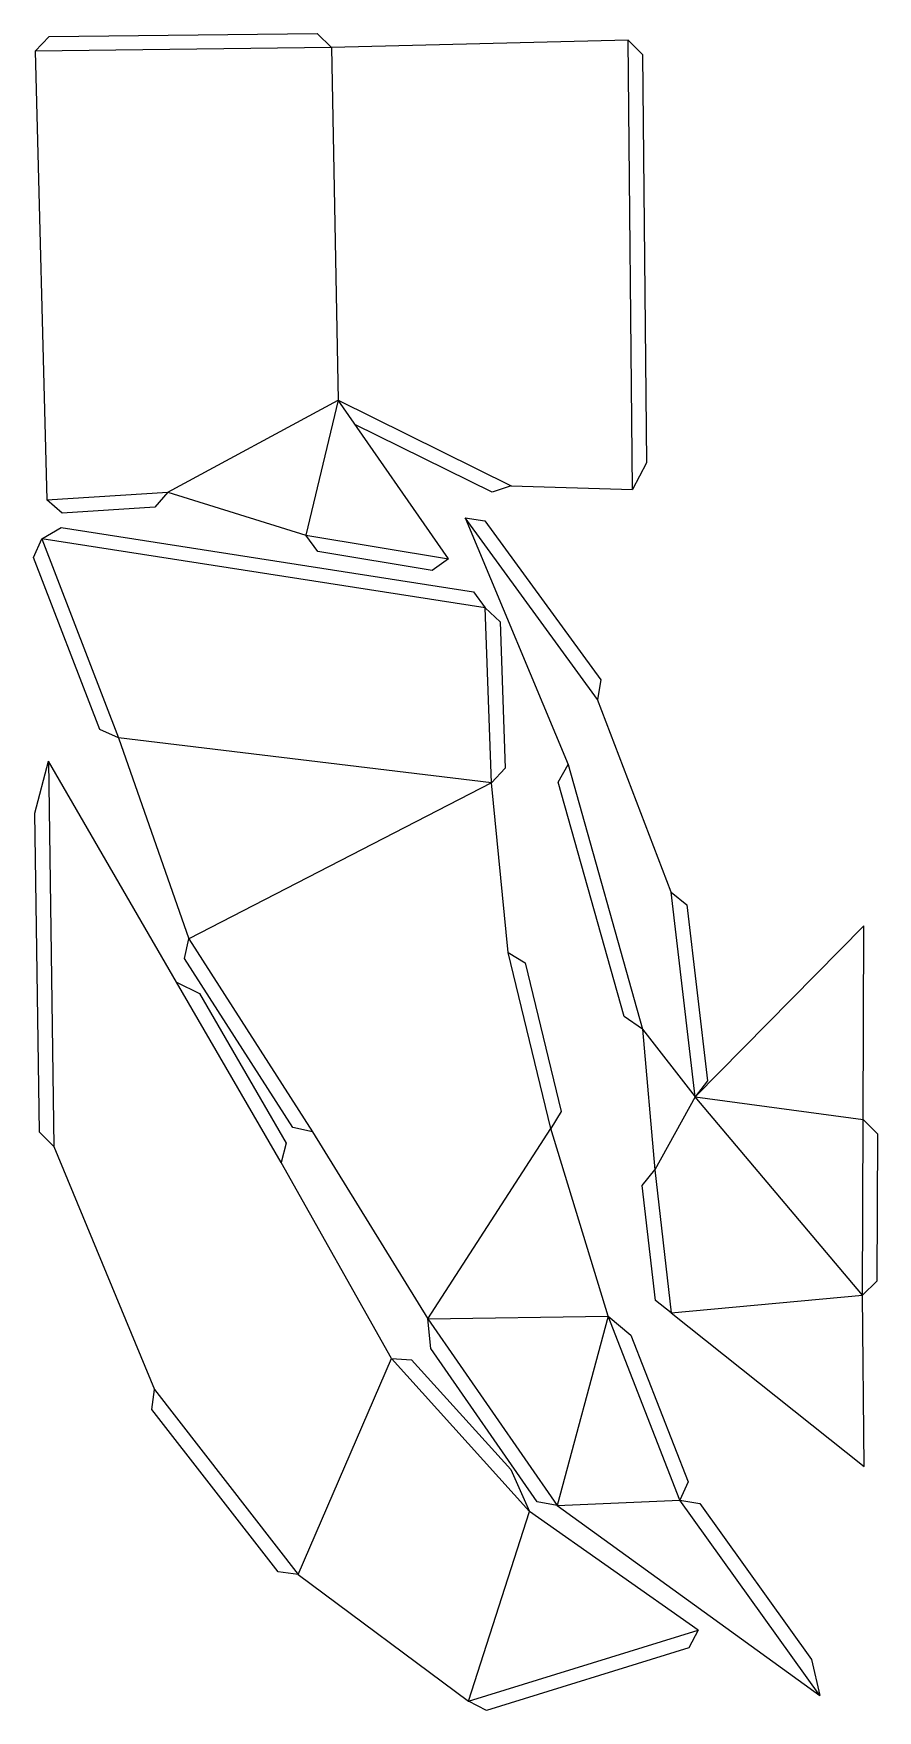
# Model space of a CAD drawing. Extents: x 2409 to 2705, y 10 to 598.
import ezdxf

# ---------------------------------------------------------------- set-up
doc = ezdxf.new("R2010")
doc.units = 0

msp = doc.modelspace()

# ---------------------------------------------------------------- linework, layer by layer
at = {"layer": 'CutLine', "color": 8, "linetype": 'CONTINUOUS'}
for p, q in [((2409.172565, 591.579608), (2414.115239, 596.636284)), ((2414.115239, 596.636284), (2508.10842, 597.707894)), ((2508.10842, 597.707894), (2513.165096, 592.76522)), ((2617.132264, 595.349816), (2513.165096, 592.76522)), ((2617.132264, 595.349816), (2622.18163, 590.399675)), ((2409.172565, 591.579608), (2413.318348, 434.17595)), ((2622.18163, 590.399675), (2623.602317, 447.227512)), ((2554.185131, 413.540062), (2515.406718, 469.120328)), ((2569.48773, 436.86411), (2521.338419, 460.618548)), ((2623.602317, 447.227512), (2618.694634, 437.899322)), ((2455.756312, 436.952637), (2451.093429, 431.636857)), ((2455.756312, 436.952637), (2504.168237, 421.872623)), ((2576.18391, 439.135931), (2569.48773, 436.86411)), ((2576.18391, 439.135931), (2618.694634, 437.899322)), ((2418.634128, 429.513067), (2413.318348, 434.17595)), ((2451.093429, 431.636857), (2418.634128, 429.513067)), ((2411.462072, 420.500265), (2418.237757, 424.507223)), ((2418.237757, 424.507223), (2562.879576, 402.027148)), ((2559.964724, 427.89777), (2566.951026, 426.806173)), ((2559.964724, 427.89777), (2596.133762, 341.442079)), ((2566.951026, 426.806173), (2607.54951, 371.171419)), ((2408.597144, 414.035577), (2411.462072, 420.500265)), ((2508.278613, 416.118945), (2504.168237, 421.872623)), ((2431.89561, 353.652201), (2408.597144, 414.035577)), ((2548.431453, 409.429686), (2508.278613, 416.118945)), ((2554.185131, 413.540062), (2548.431453, 409.429686)), ((2562.879576, 402.027148), (2567.052385, 396.318587)), ((2567.052385, 396.318587), (2572.227582, 391.500151)), ((2572.227582, 391.500151), (2574.05879, 340.204224)), ((2607.54951, 371.171419), (2606.457913, 364.185117)), ((2632.205637, 296.670989), (2606.457913, 364.185117)), ((2438.360298, 350.787274), (2431.89561, 353.652201)), ((2438.360298, 350.787274), (2463.083881, 280.333925)), ((2409.06306, 324.379458), (2413.798398, 342.606065)), ((2458.724041, 265.063944), (2413.798398, 342.606065)), ((2592.673322, 335.275609), (2596.133762, 341.442079)), ((2574.05879, 340.204224), (2569.240354, 335.029026)), ((2615.774871, 253.09006), (2592.673322, 335.275609)), ((2575.057613, 275.529707), (2569.240354, 335.029026)), ((2410.691052, 212.487429), (2409.06306, 324.379458)), ((2632.205637, 296.670989), (2637.753677, 292.287012)), ((2637.753677, 292.287012), (2644.998469, 230.473034)), ((2699.822407, 284.887845), (2640.614492, 224.924994)), ((2699.63948, 216.98071), (2699.822407, 284.887845)), ((2461.566761, 273.427526), (2463.083881, 280.333925)), ((2499.512855, 214.11725), (2461.566761, 273.427526)), ((2575.057613, 275.529707), (2581.094697, 271.848183)), ((2581.094697, 271.848183), (2593.70847, 219.806061)), ((2458.724041, 265.063944), (2466.770218, 261.165153)), ((2466.770218, 261.165153), (2497.24892, 208.682589)), ((2622.217541, 248.647019), (2615.774871, 253.09006)), ((2622.217541, 248.647019), (2626.538937, 199.352557)), ((2644.998469, 230.473034), (2640.614492, 224.924994)), ((2593.70847, 219.806061), (2590.026945, 213.768977)), ((2415.763264, 207.560699), (2410.691052, 212.487429)), ((2506.419254, 212.60013), (2499.512855, 214.11725)), ((2506.419254, 212.60013), (2546.856411, 147.111952)), ((2610.127513, 147.978079), (2590.026945, 213.768977)), ((2699.63948, 216.98071), (2704.615896, 211.957235)), ((2704.615896, 211.957235), (2704.372884, 160.318169)), ((2415.763264, 207.560699), (2451.001151, 122.347103)), ((2497.24892, 208.682589), (2495.436136, 201.847838)), ((2534.130071, 133.118673), (2495.436136, 201.847838)), ((2622.138072, 193.817903), (2626.538937, 199.352557)), ((2626.731647, 153.563905), (2622.138072, 193.817903)), ((2704.372884, 160.318169), (2699.34941, 155.341754)), ((2632.2663, 149.163041), (2626.731647, 153.563905)), ((2699.973512, 95.358323), (2699.34941, 155.341754)), ((2547.962679, 136.738162), (2546.856411, 147.111952)), ((2610.127513, 147.978079), (2618.079702, 141.369722)), ((2632.2663, 149.163041), (2699.973512, 95.358323)), ((2618.079702, 141.369722), (2638.18435, 89.946607)), ((2585.261825, 82.920656), (2547.962679, 136.738162)), ((2534.130071, 133.118673), (2541.192139, 132.76204)), ((2541.192139, 132.76204), (2575.961986, 94.293678)), ((2450.120851, 115.331045), (2451.001151, 122.347103)), ((2494.406743, 58.337705), (2450.120851, 115.331045)), ((2575.961986, 94.293678), (2582.58167, 79.513213)), ((2638.18435, 89.946607), (2635.348227, 83.46923)), ((2592.219484, 81.659316), (2585.261825, 82.920656)), ((2635.348227, 83.46923), (2642.324144, 82.313123)), ((2642.324144, 82.313123), (2681.462807, 27.624638)), ((2641.687069, 37.983121), (2582.58167, 79.513213)), ((2592.219484, 81.659316), (2684.346459, 15.003962)), ((2501.422801, 57.457404), (2494.406743, 58.337705)), ((2501.422801, 57.457404), (2561.192807, 13.047314)), ((2641.687069, 37.983121), (2638.390541, 31.727492)), ((2638.390541, 31.727492), (2567.535468, 9.777747)), ((2681.462807, 27.624638), (2684.346459, 15.003962)), ((2567.535468, 9.777747), (2561.192807, 13.047314))]:
    msp.add_line(p, q, dxfattribs=at)
at = {"layer": 'MountainLine', "color": 5, "linetype": 'CONTINUOUS'}
for p, q in [((2618.694634, 437.899322), (2617.132264, 595.349816)), ((2515.406718, 469.120328), (2504.168237, 421.872623)), ((2567.052385, 396.318587), (2411.462072, 420.500265)), ((2569.240354, 335.029026), (2438.360298, 350.787274)), ((2569.240354, 335.029026), (2463.083881, 280.333925)), ((2622.217541, 248.647019), (2640.614492, 224.924994)), ((2546.856411, 147.111952), (2590.026945, 213.768977)), ((2610.127513, 147.978079), (2592.219484, 81.659316)), ((2561.192807, 13.047314), (2641.687069, 37.983121))]:
    msp.add_line(p, q, dxfattribs=at)
at = {"layer": 'ValleyLine', "color": 1, "linetype": 'CONTINUOUS'}
for p, q in [((2513.165096, 592.76522), (2409.172565, 591.579608)), ((2513.165096, 592.76522), (2515.406718, 469.120328)), ((2455.756312, 436.952637), (2515.406718, 469.120328)), ((2515.406718, 469.120328), (2576.18391, 439.135931)), ((2413.318348, 434.17595), (2455.756312, 436.952637)), ((2606.457913, 364.185117), (2559.964724, 427.89777)), ((2411.462072, 420.500265), (2438.360298, 350.787274)), ((2504.168237, 421.872623), (2554.185131, 413.540062)), ((2569.240354, 335.029026), (2567.052385, 396.318587)), ((2413.798398, 342.606065), (2415.763264, 207.560699)), ((2596.133762, 341.442079), (2622.217541, 248.647019)), ((2640.614492, 224.924994), (2632.205637, 296.670989)), ((2463.083881, 280.333925), (2506.419254, 212.60013)), ((2590.026945, 213.768977), (2575.057613, 275.529707)), ((2495.436136, 201.847838), (2458.724041, 265.063944)), ((2640.614492, 224.924994), (2626.538937, 199.352557)), ((2699.34941, 155.341754), (2640.614492, 224.924994)), ((2640.614492, 224.924994), (2699.63948, 216.98071)), ((2699.34941, 155.341754), (2699.63948, 216.98071)), ((2626.538937, 199.352557), (2632.2663, 149.163041)), ((2632.2663, 149.163041), (2699.34941, 155.341754)), ((2546.856411, 147.111952), (2610.127513, 147.978079)), ((2546.856411, 147.111952), (2592.219484, 81.659316)), ((2635.348227, 83.46923), (2610.127513, 147.978079)), ((2501.422801, 57.457404), (2534.130071, 133.118673)), ((2582.58167, 79.513213), (2534.130071, 133.118673)), ((2451.001151, 122.347103), (2501.422801, 57.457404)), ((2592.219484, 81.659316), (2635.348227, 83.46923)), ((2684.346459, 15.003962), (2635.348227, 83.46923)), ((2561.192807, 13.047314), (2582.58167, 79.513213))]:
    msp.add_line(p, q, dxfattribs=at)

doc.saveas('drawing.dxf')
